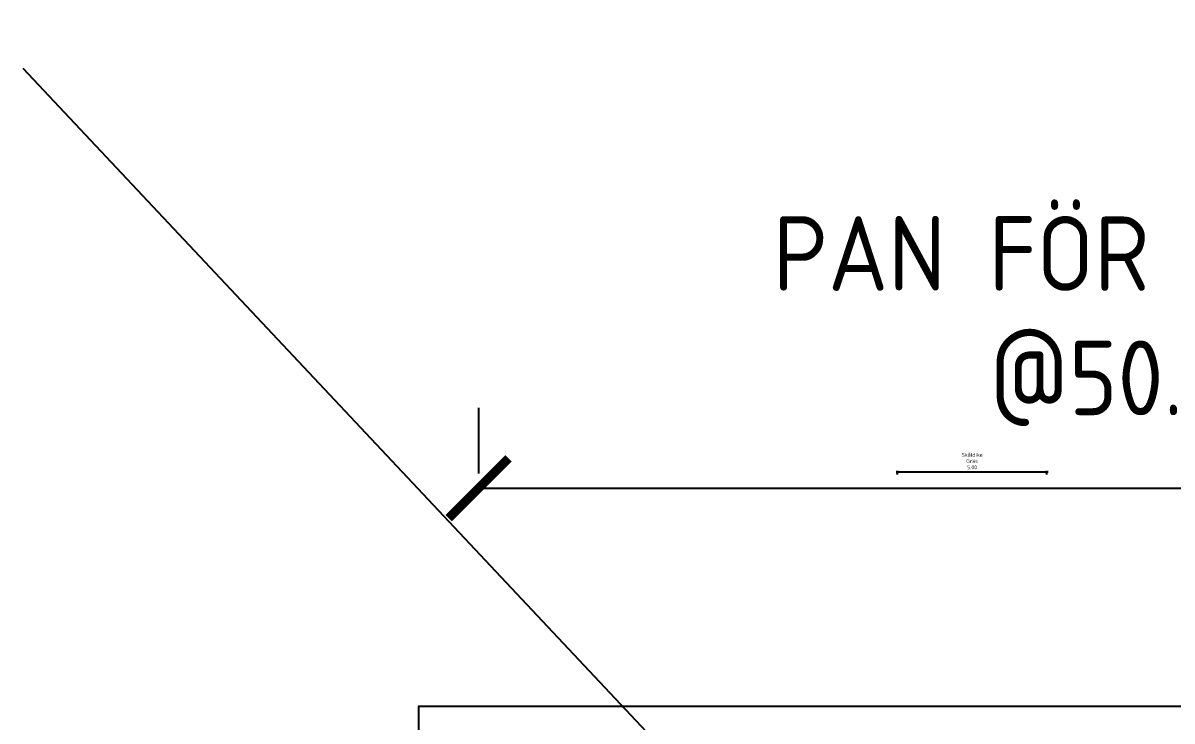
# Model space of a CAD drawing. Header units: metres. Extents: x -15 to 360, y -10 to 97.
# Drawn here: x -15.27 to 23.24, y 28.2 to 51.59 of the extents above; entities that cross this region are included whole.
import ezdxf

# ---------------------------------------------------------------- set-up
doc = ezdxf.new("R2010")
doc.units = ezdxf.units.M
doc.header["$LTSCALE"] = 0.05
doc.header["$MEASUREMENT"] = 0
doc.layers.get('0').update_dxf_attribs({"linetype": 'CONTINUOUS'})
doc.layers.get('DEFPOINTS').update_dxf_attribs({"color": 5, "linetype": 'CONTINUOUS'})
doc.layers.add('04_mått', color=4, linetype='CONTINUOUS')
doc.styles.add('ISO', font='iso.shx')
doc.dimstyles.new('BH90$0', dxfattribs={"dimscale": 0.05, "dimtxt": 2.5, "dimasz": 2, "dimexe": 1, "dimexo": 5, "dimgap": 2, "dimtad": 1, "dimzin": 0, "dimdsep": 46, "dimtxsty": 'ISO', "dimblk1": 'ARCHTICK', "dimblk2": 'ARCHTICK', "dimsah": 1, "dimcen": 1.5, "dimdle": 1, "dimadec": 0, "dimazin": 0, "dimtfac": 1, "dimtix": 1, "dimtmove": 0, "dimatfit": 3, "dimfxl": 1.5, "dimfxlon": 1, "dimtolj": 1, "dimtzin": 0, "dimarcsym": 0})
doc.dimstyles.new('POINT-BH90', dxfattribs={"dimscale": 0.05, "dimtxt": 2.5, "dimasz": 2, "dimexe": 0.5, "dimexo": 10, "dimgap": 2, "dimtad": 1, "dimzin": 0, "dimdsep": 46, "dimtxsty": 'ISO', "dimblk1": 'ARCHTICK', "dimblk2": 'ARCHTICK', "dimsah": 1, "dimcen": 1.5, "dimadec": 0, "dimazin": 0, "dimtfac": 1, "dimtdec": 4, "dimtix": 1, "dimtmove": 0, "dimatfit": 3, "dimldrblk": 'ARCHTICK', "dimfxl": 1, "dimtolj": 1, "dimtzin": 0, "dimarcsym": 0})

# ---------------------------------------------------------------- blocks, each defined once
blk = doc.blocks.new('_ARCHTICK')
at = {"color": 0, "linetype": 'ByBlock', "const_width": 0.15}
blk.add_lwpolyline([(-0.5, -0.5), (0.5, 0.5)], dxfattribs=at)
blk = doc.blocks.new('*D10')
at = {"layer": 'DEFPOINTS', "color": 0, "lineweight": -2}
for p, q in [((0, 38.7), (0, 36.499)), ((50, 38.7), (50, 36.499)), ((0, 35.999), (50, 35.999))]:
    blk.add_line(p, q, dxfattribs=at)
at = {"layer": 'DEFPOINTS', "color": 0}
for p in [(50, 35.999), (0, 28.7), (50, 28.7)]:
    blk.add_point(p, dxfattribs=at)
at = {"layer": 'DEFPOINTS', "color": 0, "lineweight": -2, "xscale": 2, "yscale": 2, "zscale": 2, "rotation": 180}
blk.add_blockref('_ARCHTICK', (0, 35.999), dxfattribs=at)
at = {"layer": 'DEFPOINTS', "color": 0, "lineweight": -2, "xscale": 2, "yscale": 2, "zscale": 2}
blk.add_blockref('_ARCHTICK', (50, 35.999), dxfattribs=at)
at = {"layer": 'DEFPOINTS', "color": 0, "insert": (25, 41.6), "char_height": 2.5, "attachment_point": 5, "style": 'ISO'}
blk.add_mtext('\\A1;{\\Fiso.shx;PAN FÖR NY RITNING\\P@50.00<300}', dxfattribs=at)
blk = doc.blocks.new('*D75')
at = {"layer": '04_mått', "color": 0, "lineweight": -2}
for p, q in [((19.091, 36.534), (13.991, 36.534)), ((14.041, 36.459), (14.041, 36.584)), ((19.041, 36.459), (19.041, 36.584))]:
    blk.add_line(p, q, dxfattribs=at)
at = {"layer": 'DEFPOINTS', "color": 0}
for p in [(14.041, 36.534), (14.041, 34.868), (19.041, 34.864)]:
    blk.add_point(p, dxfattribs=at)
at = {"layer": '04_mått', "color": 0, "lineweight": -2, "xscale": 0.1, "yscale": 0.1, "zscale": 0.1, "rotation": 180}
blk.add_blockref('_ARCHTICK', (14.041, 36.534), dxfattribs=at)
at = {"layer": '04_mått', "color": 0, "lineweight": -2, "xscale": 0.1, "yscale": 0.1, "zscale": 0.1}
blk.add_blockref('_ARCHTICK', (19.041, 36.534), dxfattribs=at)
at = {"layer": '04_mått', "color": 0, "insert": (16.541, 36.909), "char_height": 0.125, "attachment_point": 5, "style": 'ISO'}
blk.add_mtext('\\A1;Skåldike\\PGräs\\P5.00', dxfattribs=at)

msp = doc.modelspace()

# ---------------------------------------------------------------- linework, layer by layer
msp.add_line((-15.271, 50.077), (41.638, -10.475))
at = {"layer": 'DEFPOINTS', "flags": 128}
msp.add_lwpolyline([(-2, -1), (-2, 28.7), (40.05, 28.7), (40.05, -1)], close=True, dxfattribs=at)

# ---------------------------------------------------------------- dimensions: what is measured, and where the dimension line sits
at = {"layer": '04_mått'}
dim = msp.add_linear_dim(base=(14.041, 36.534), p1=(19.041, 34.864), p2=(14.041, 34.868), angle=180, text='Skåldike\\PGräs\\P<>', dimstyle='BH90$0', override={"dimtmove": 1}, dxfattribs=at)
dim.commit()
dim.dimension.update_dxf_attribs({"geometry": '*D75', "text_midpoint": (16.541, 36.909)})
at = {"layer": 'DEFPOINTS'}
dim = msp.add_linear_dim(base=(50, 35.999), p1=(0, 28.7), p2=(50, 28.7), text='{\\Fiso.shx;PAN FÖR NY RITNING\\P@<><300}', dimstyle='POINT-BH90', override={"dimscale": 1}, dxfattribs=at)
dim.commit()
dim.dimension.update_dxf_attribs({"geometry": '*D10', "text_midpoint": (25, 41.6)})

doc.saveas('drawing.dxf')
